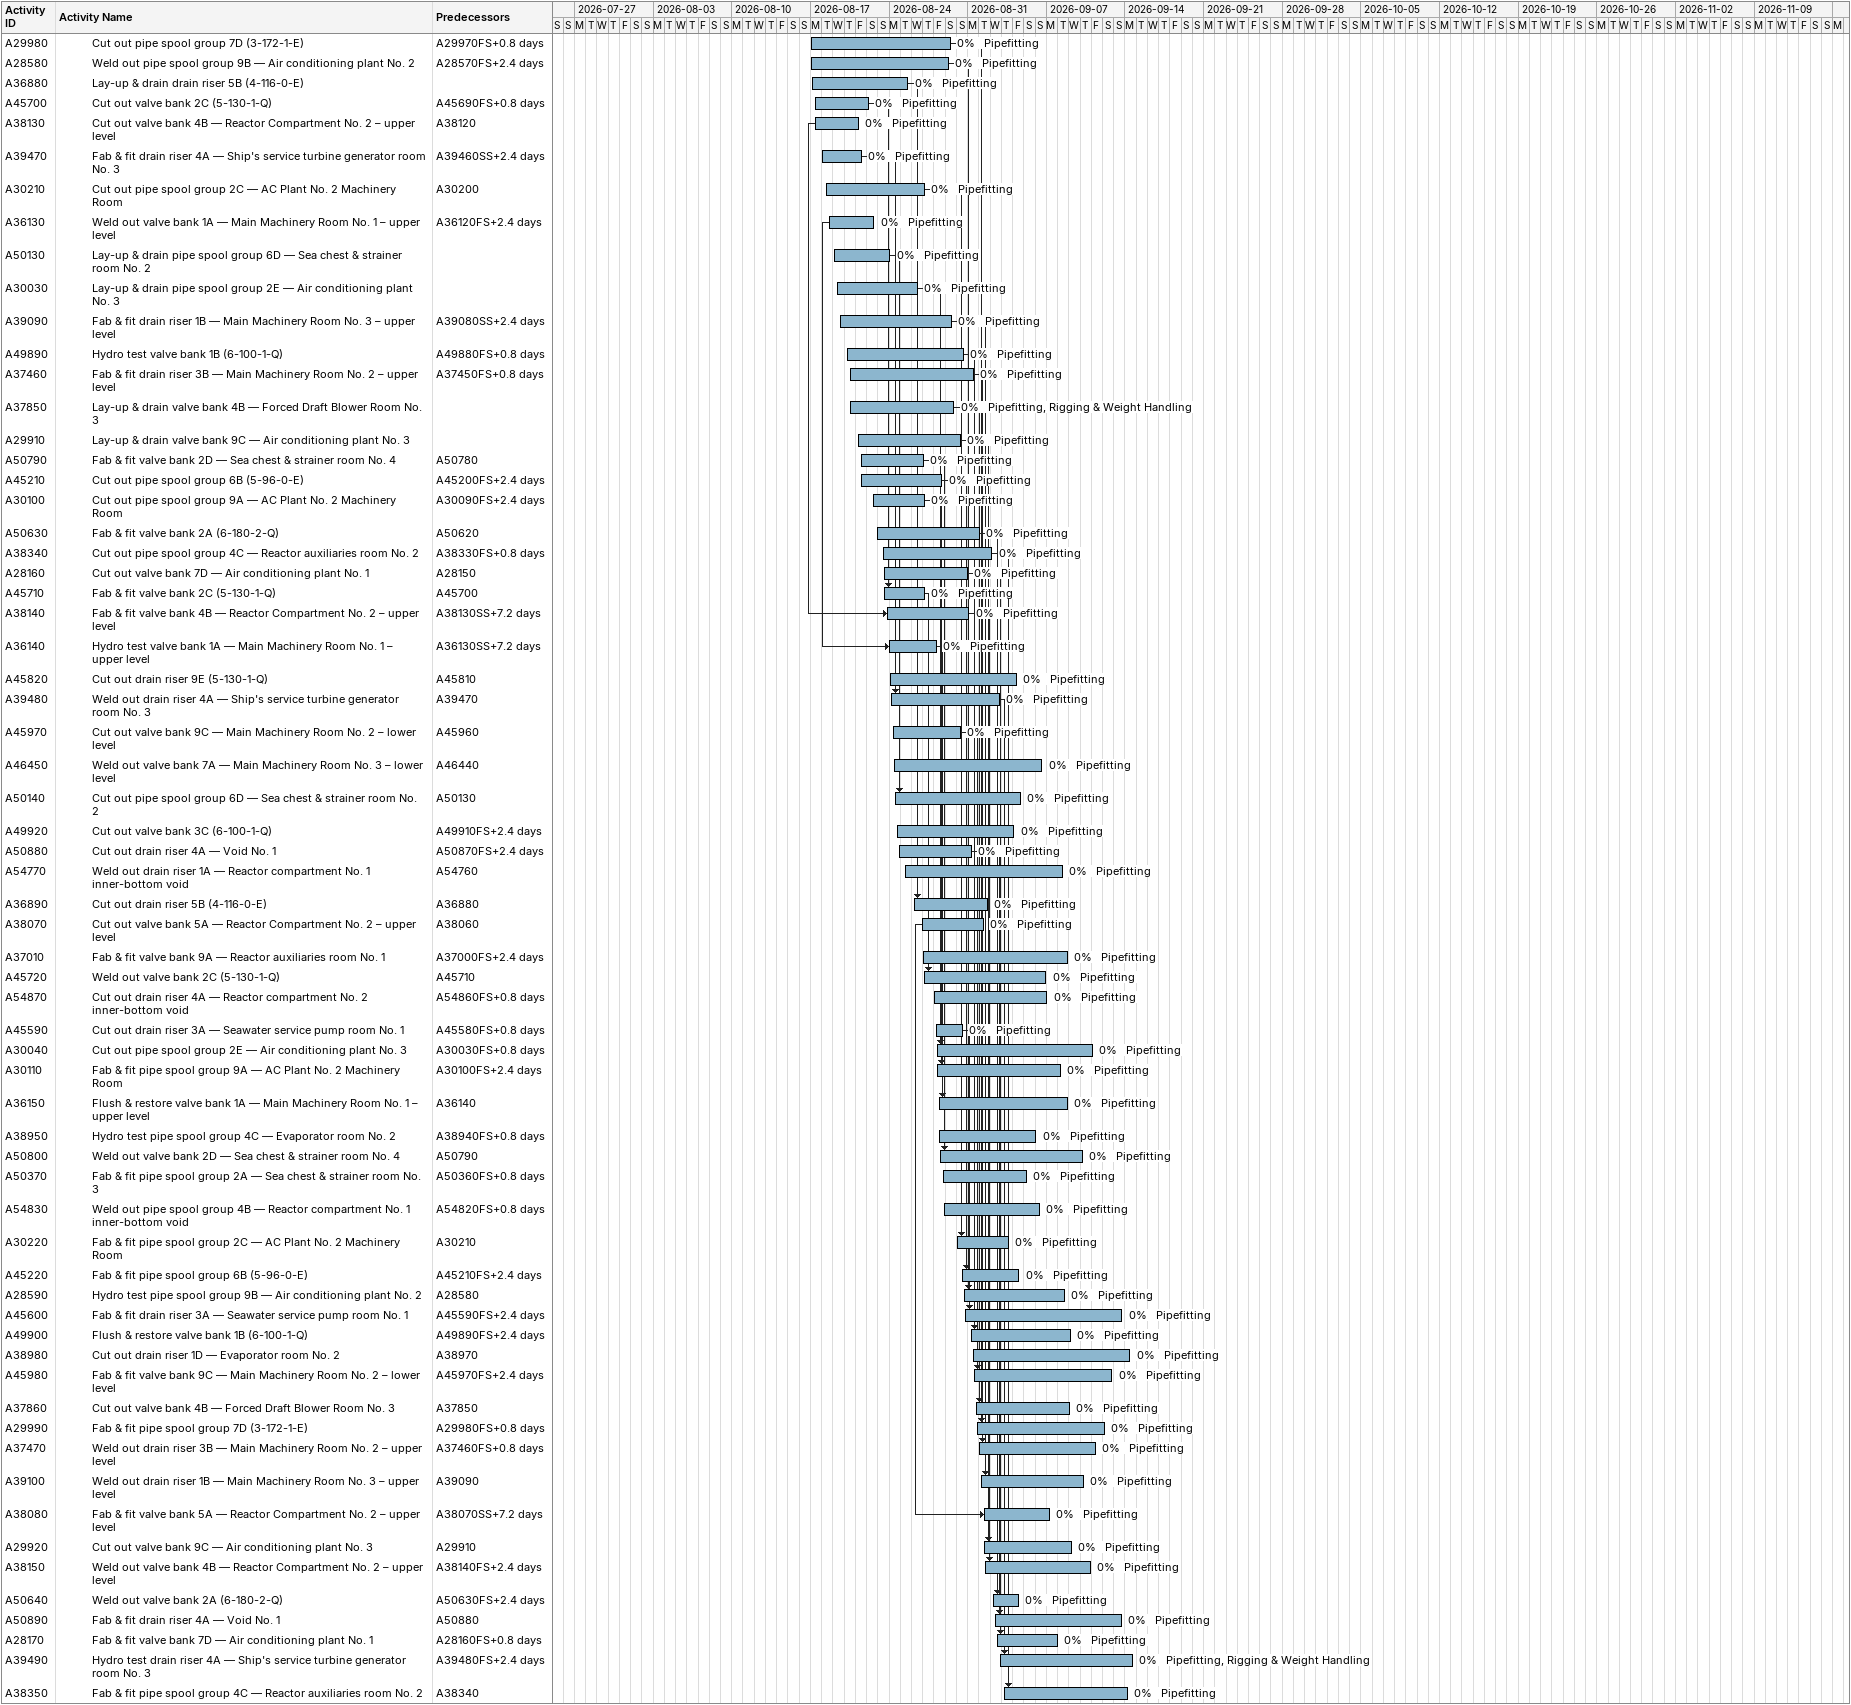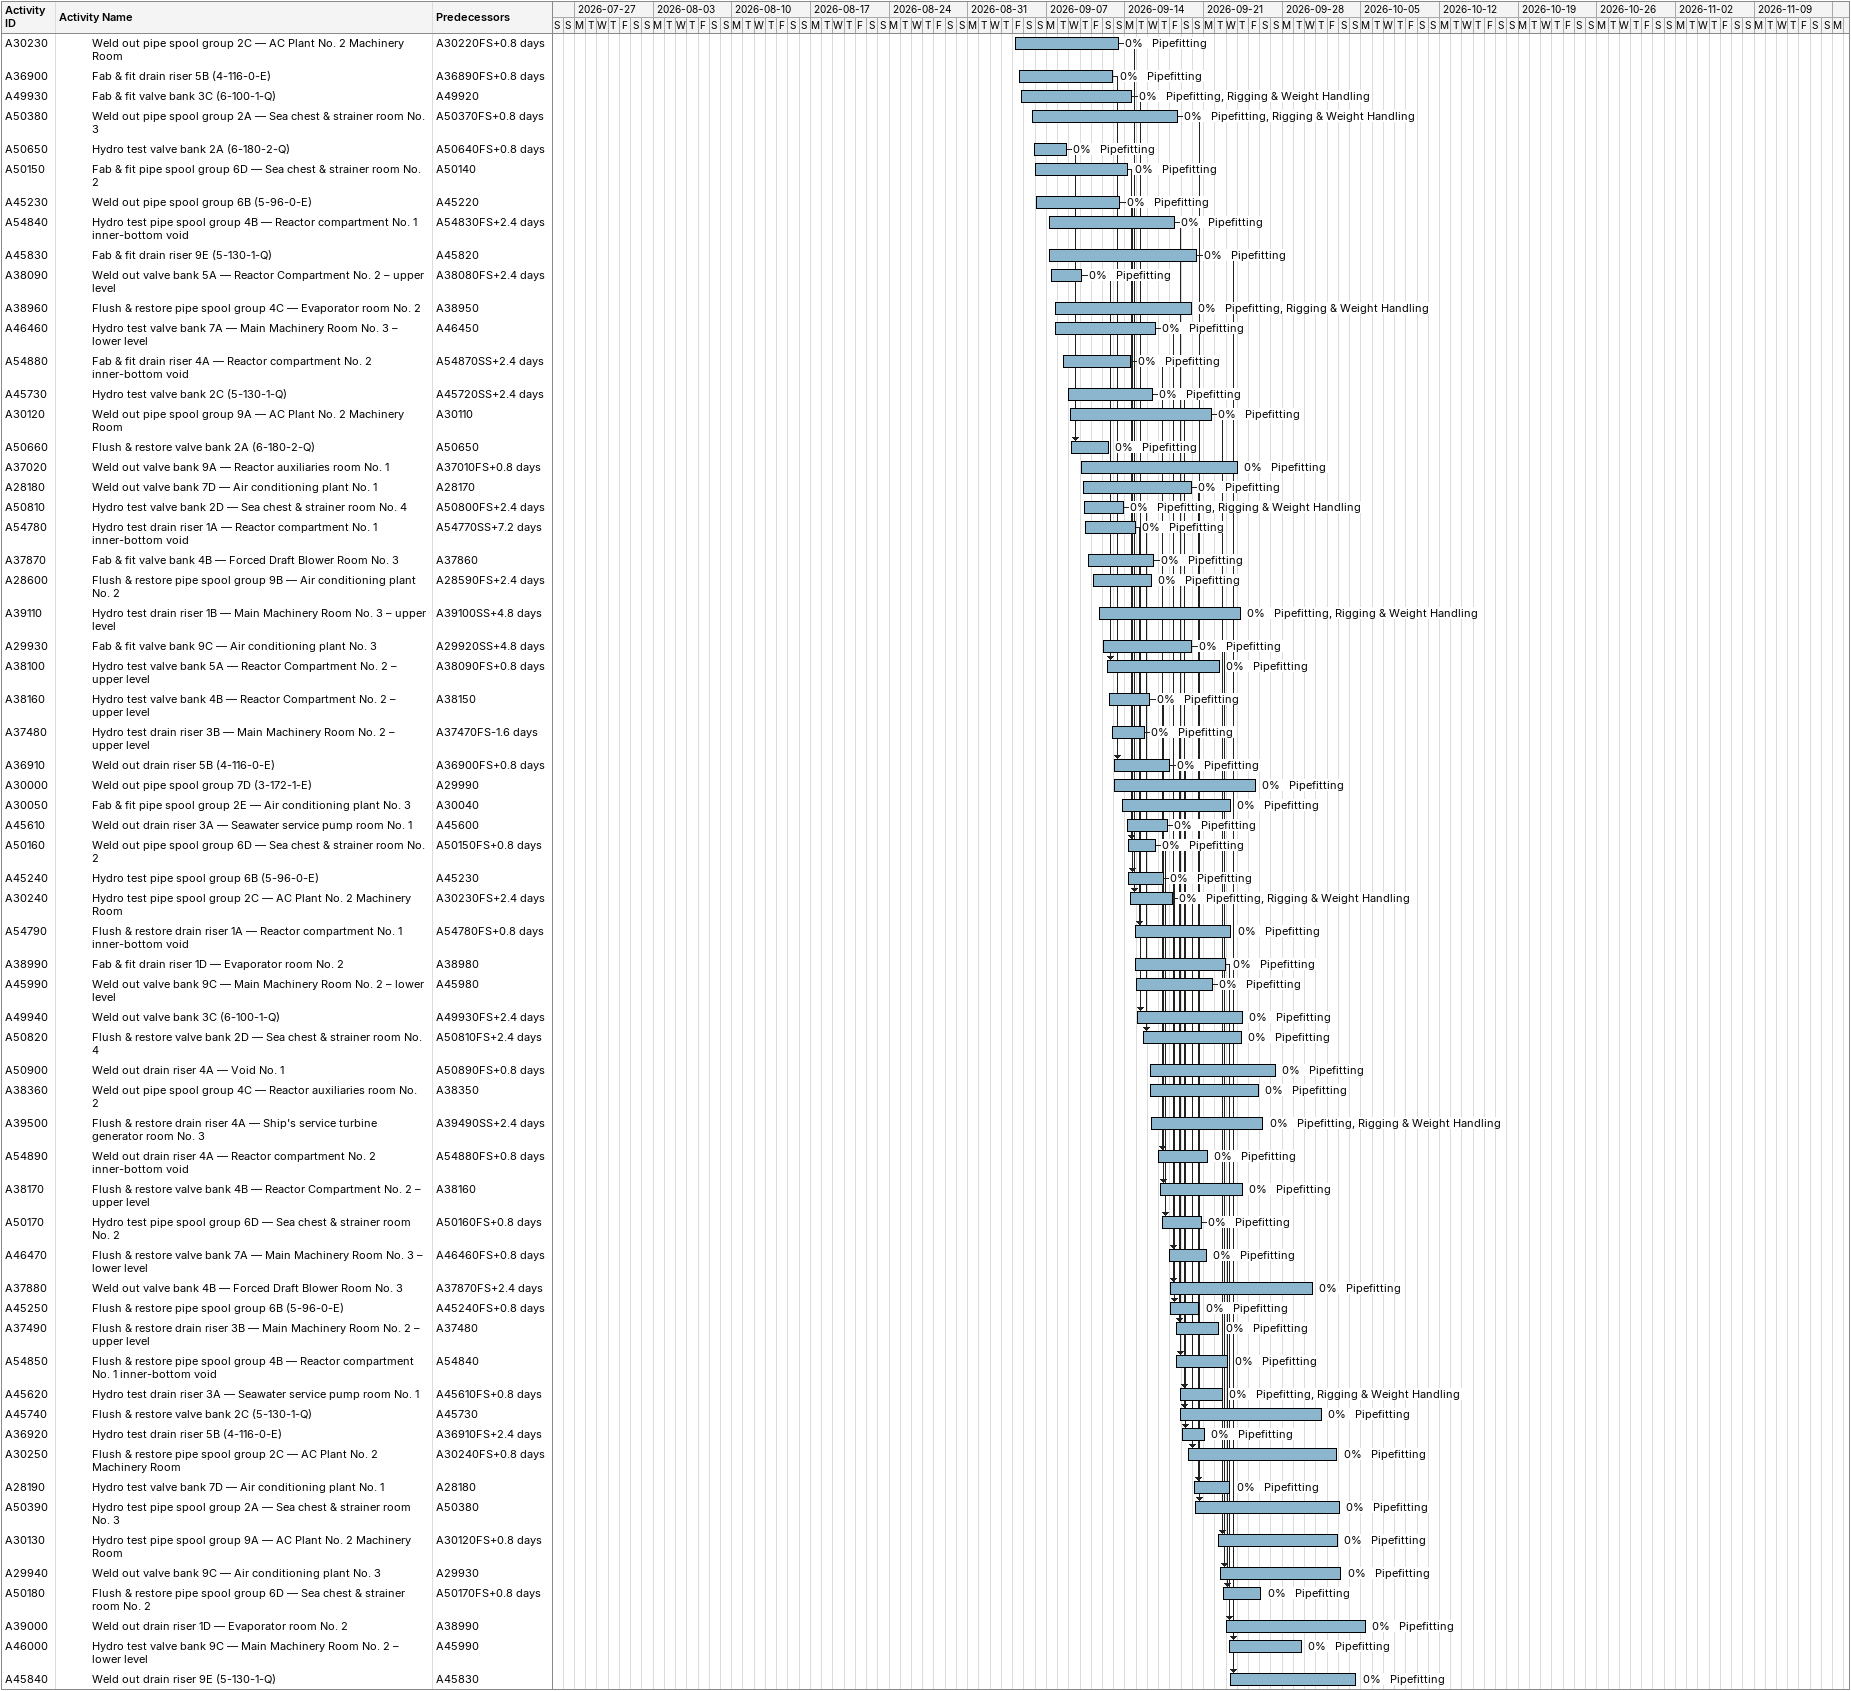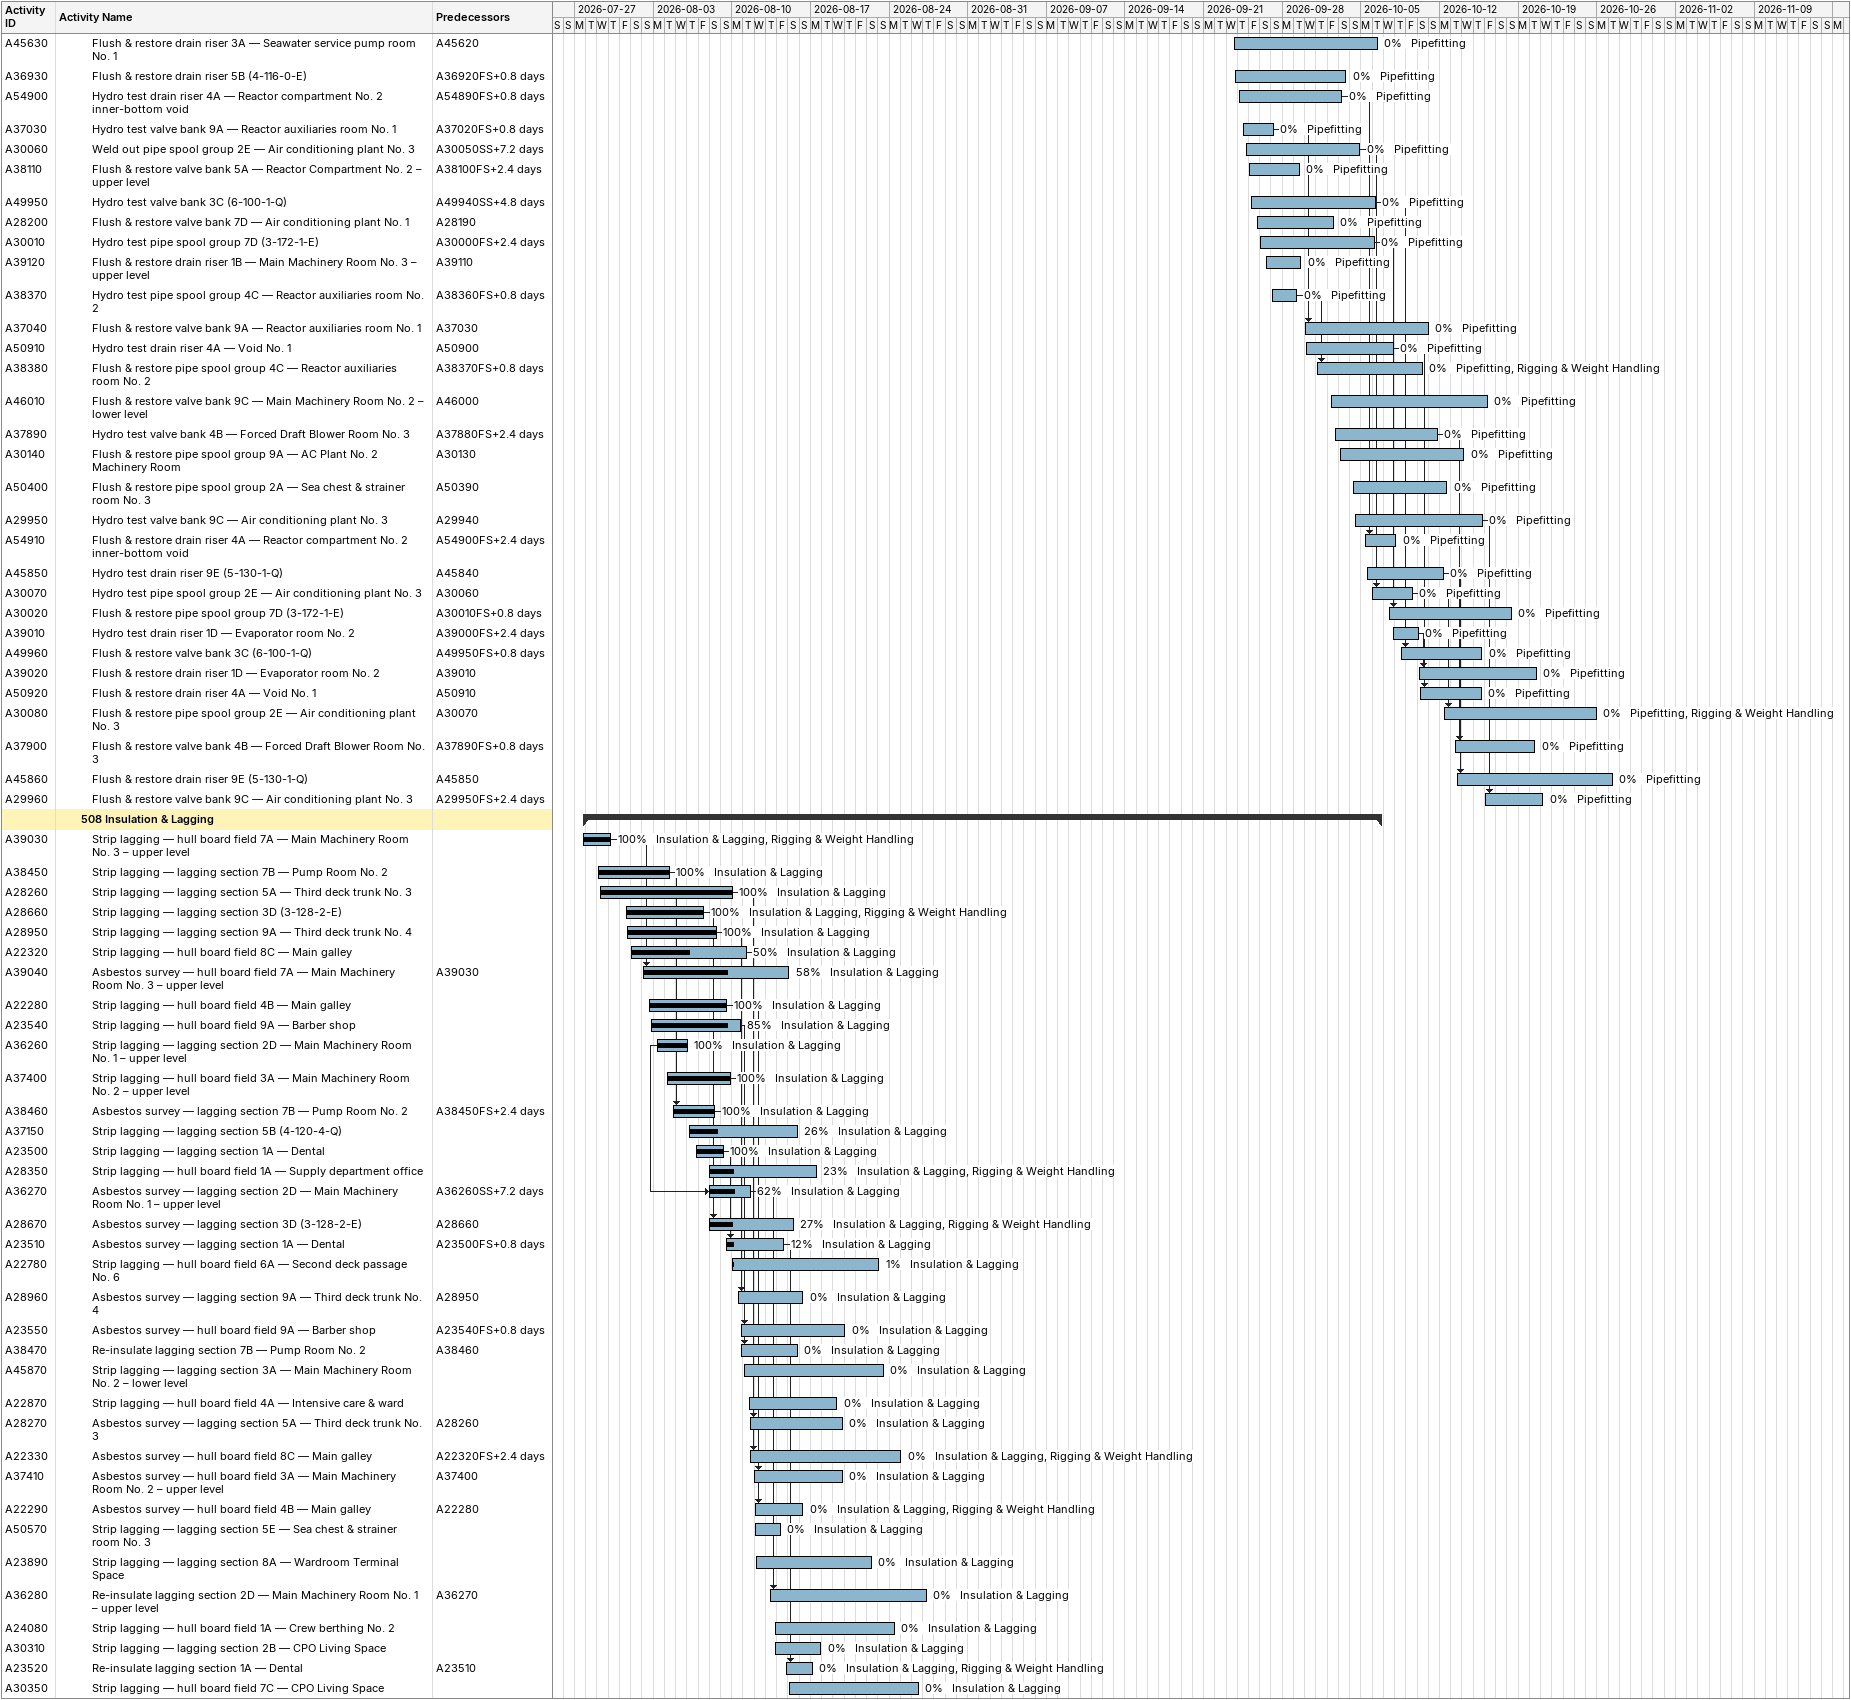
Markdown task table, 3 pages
| ID | Level | Task | Start | Finish | Predecessors | Resources | % complete |
|---|---|---|---|---|---|---|---|
| A29980 | 4 | Cut out pipe spool group 7D (3-172-1-E) | 2026-08-17 | 2026-08-29 | A29970FS+0.8d | Pipefitting | 0 |
| A28580 | 4 | Weld out pipe spool group 9B — Air conditioning plant No. 2 | 2026-08-17 | 2026-08-29 | A28570FS+2.4d | Pipefitting | 0 |
| A36880 | 4 | Lay-up & drain drain riser 5B (4-116-0-E) | 2026-08-17 | 2026-08-25 |  | Pipefitting | 0 |
| A45700 | 4 | Cut out valve bank 2C (5-130-1-Q) | 2026-08-17 | 2026-08-22 | A45690FS+0.8d | Pipefitting | 0 |
| A38130 | 4 | Cut out valve bank 4B — Reactor Compartment No. 2 – upper level | 2026-08-17 | 2026-08-21 | A38120 | Pipefitting | 0 |
| A39470 | 4 | Fab & fit drain riser 4A — Ship's service turbine generator room No. 3 | 2026-08-18 | 2026-08-21 | A39460SS+2.4d | Pipefitting | 0 |
| A30210 | 4 | Cut out pipe spool group 2C — AC Plant No. 2 Machinery Room | 2026-08-18 | 2026-08-27 | A30200 | Pipefitting | 0 |
| A36130 | 4 | Weld out valve bank 1A — Main Machinery Room No. 1 – upper level | 2026-08-18 | 2026-08-22 | A36120FS+2.4d | Pipefitting | 0 |
| A50130 | 4 | Lay-up & drain pipe spool group 6D — Sea chest & strainer room No. 2 | 2026-08-19 | 2026-08-24 |  | Pipefitting | 0 |
| A30030 | 4 | Lay-up & drain pipe spool group 2E — Air conditioning plant No. 3 | 2026-08-19 | 2026-08-26 |  | Pipefitting | 0 |
| A39090 | 4 | Fab & fit drain riser 1B — Main Machinery Room No. 3 – upper level | 2026-08-19 | 2026-08-29 | A39080SS+2.4d | Pipefitting | 0 |
| A49890 | 4 | Hydro test valve bank 1B (6-100-1-Q) | 2026-08-20 | 2026-08-30 | A49880FS+0.8d | Pipefitting | 0 |
| A37460 | 4 | Fab & fit drain riser 3B — Main Machinery Room No. 2 – upper level | 2026-08-20 | 2026-08-31 | A37450FS+0.8d | Pipefitting | 0 |
| A37850 | 4 | Lay-up & drain valve bank 4B — Forced Draft Blower Room No. 3 | 2026-08-20 | 2026-08-29 |  | Pipefitting, Rigging & Weight Handling | 0 |
| A29910 | 4 | Lay-up & drain valve bank 9C — Air conditioning plant No. 3 | 2026-08-21 | 2026-08-30 |  | Pipefitting | 0 |
| A50790 | 4 | Fab & fit valve bank 2D — Sea chest & strainer room No. 4 | 2026-08-21 | 2026-08-27 | A50780 | Pipefitting | 0 |
| A45210 | 4 | Cut out pipe spool group 6B (5-96-0-E) | 2026-08-21 | 2026-08-28 | A45200FS+2.4d | Pipefitting | 0 |
| A30100 | 4 | Cut out pipe spool group 9A — AC Plant No. 2 Machinery Room | 2026-08-22 | 2026-08-27 | A30090FS+2.4d | Pipefitting | 0 |
| A50630 | 4 | Fab & fit valve bank 2A (6-180-2-Q) | 2026-08-23 | 2026-09-01 | A50620 | Pipefitting | 0 |
| A38340 | 4 | Cut out pipe spool group 4C — Reactor auxiliaries room No. 2 | 2026-08-23 | 2026-09-02 | A38330FS+0.8d | Pipefitting | 0 |
| A28160 | 4 | Cut out valve bank 7D — Air conditioning plant No. 1 | 2026-08-23 | 2026-08-30 | A28150 | Pipefitting | 0 |
| A45710 | 4 | Fab & fit valve bank 2C (5-130-1-Q) | 2026-08-23 | 2026-08-27 | A45700 | Pipefitting | 0 |
| A38140 | 4 | Fab & fit valve bank 4B — Reactor Compartment No. 2 – upper level | 2026-08-23 | 2026-08-31 | A38130SS+7.2d | Pipefitting | 0 |
| A36140 | 4 | Hydro test valve bank 1A — Main Machinery Room No. 1 – upper level | 2026-08-24 | 2026-08-28 | A36130SS+7.2d | Pipefitting | 0 |
| A45820 | 4 | Cut out drain riser 9E (5-130-1-Q) | 2026-08-24 | 2026-09-04 | A45810 | Pipefitting | 0 |
| A39480 | 4 | Weld out drain riser 4A — Ship's service turbine generator room No. 3 | 2026-08-24 | 2026-09-02 | A39470 | Pipefitting | 0 |
| A45970 | 4 | Cut out valve bank 9C — Main Machinery Room No. 2 – lower level | 2026-08-24 | 2026-08-30 | A45960 | Pipefitting | 0 |
| A46450 | 4 | Weld out valve bank 7A — Main Machinery Room No. 3 – lower level | 2026-08-24 | 2026-09-06 | A46440 | Pipefitting | 0 |
| A50140 | 4 | Cut out pipe spool group 6D — Sea chest & strainer room No. 2 | 2026-08-24 | 2026-09-04 | A50130 | Pipefitting | 0 |
| A49920 | 4 | Cut out valve bank 3C (6-100-1-Q) | 2026-08-24 | 2026-09-04 | A49910FS+2.4d | Pipefitting | 0 |
| A50880 | 4 | Cut out drain riser 4A — Void No. 1 | 2026-08-24 | 2026-08-31 | A50870FS+2.4d | Pipefitting | 0 |
| A54770 | 4 | Weld out drain riser 1A — Reactor compartment No. 1 inner-bottom void | 2026-08-25 | 2026-09-08 | A54760 | Pipefitting | 0 |
| A36890 | 4 | Cut out drain riser 5B (4-116-0-E) | 2026-08-26 | 2026-09-01 | A36880 | Pipefitting | 0 |
| A38070 | 4 | Cut out valve bank 5A — Reactor Compartment No. 2 – upper level | 2026-08-27 | 2026-09-01 | A38060 | Pipefitting | 0 |
| A37010 | 4 | Fab & fit valve bank 9A — Reactor auxiliaries room No. 1 | 2026-08-27 | 2026-09-08 | A37000FS+2.4d | Pipefitting | 0 |
| A45720 | 4 | Weld out valve bank 2C (5-130-1-Q) | 2026-08-27 | 2026-09-06 | A45710 | Pipefitting | 0 |
| A54870 | 4 | Cut out drain riser 4A — Reactor compartment No. 2 inner-bottom void | 2026-08-28 | 2026-09-07 | A54860FS+0.8d | Pipefitting | 0 |
| A45590 | 4 | Cut out drain riser 3A — Seawater service pump room No. 1 | 2026-08-28 | 2026-08-30 | A45580FS+0.8d | Pipefitting | 0 |
| A30040 | 4 | Cut out pipe spool group 2E — Air conditioning plant No. 3 | 2026-08-28 | 2026-09-11 | A30030FS+0.8d | Pipefitting | 0 |
| A30110 | 4 | Fab & fit pipe spool group 9A — AC Plant No. 2 Machinery Room | 2026-08-28 | 2026-09-08 | A30100FS+2.4d | Pipefitting | 0 |
| A36150 | 4 | Flush & restore valve bank 1A — Main Machinery Room No. 1 – upper level | 2026-08-28 | 2026-09-08 | A36140 | Pipefitting | 0 |
| A38950 | 4 | Hydro test pipe spool group 4C — Evaporator room No. 2 | 2026-08-28 | 2026-09-06 | A38940FS+0.8d | Pipefitting | 0 |
| A50800 | 4 | Weld out valve bank 2D — Sea chest & strainer room No. 4 | 2026-08-28 | 2026-09-10 | A50790 | Pipefitting | 0 |
| A50370 | 4 | Fab & fit pipe spool group 2A — Sea chest & strainer room No. 3 | 2026-08-28 | 2026-09-05 | A50360FS+0.8d | Pipefitting | 0 |
| A54830 | 4 | Weld out pipe spool group 4B — Reactor compartment No. 1 inner-bottom void | 2026-08-28 | 2026-09-06 | A54820FS+0.8d | Pipefitting | 0 |
| A30220 | 4 | Fab & fit pipe spool group 2C — AC Plant No. 2 Machinery Room | 2026-08-30 | 2026-09-03 | A30210 | Pipefitting | 0 |
| A45220 | 4 | Fab & fit pipe spool group 6B (5-96-0-E) | 2026-08-30 | 2026-09-04 | A45210FS+2.4d | Pipefitting | 0 |
| A28590 | 4 | Hydro test pipe spool group 9B — Air conditioning plant No. 2 | 2026-08-30 | 2026-09-08 | A28580 | Pipefitting | 0 |
| A45600 | 4 | Fab & fit drain riser 3A — Seawater service pump room No. 1 | 2026-08-30 | 2026-09-13 | A45590FS+2.4d | Pipefitting | 0 |
| A49900 | 4 | Flush & restore valve bank 1B (6-100-1-Q) | 2026-08-31 | 2026-09-09 | A49890FS+2.4d | Pipefitting | 0 |
| A38980 | 4 | Cut out drain riser 1D — Evaporator room No. 2 | 2026-08-31 | 2026-09-14 | A38970 | Pipefitting | 0 |
| A45980 | 4 | Fab & fit valve bank 9C — Main Machinery Room No. 2 – lower level | 2026-08-31 | 2026-09-12 | A45970FS+2.4d | Pipefitting | 0 |
| A37860 | 4 | Cut out valve bank 4B — Forced Draft Blower Room No. 3 | 2026-08-31 | 2026-09-09 | A37850 | Pipefitting | 0 |
| A29990 | 4 | Fab & fit pipe spool group 7D (3-172-1-E) | 2026-08-31 | 2026-09-12 | A29980FS+0.8d | Pipefitting | 0 |
| A37470 | 4 | Weld out drain riser 3B — Main Machinery Room No. 2 – upper level | 2026-09-01 | 2026-09-11 | A37460FS+0.8d | Pipefitting | 0 |
| A39100 | 4 | Weld out drain riser 1B — Main Machinery Room No. 3 – upper level | 2026-09-01 | 2026-09-10 | A39090 | Pipefitting | 0 |
| A38080 | 4 | Fab & fit valve bank 5A — Reactor Compartment No. 2 – upper level | 2026-09-01 | 2026-09-07 | A38070SS+7.2d | Pipefitting | 0 |
| A29920 | 4 | Cut out valve bank 9C — Air conditioning plant No. 3 | 2026-09-01 | 2026-09-09 | A29910 | Pipefitting | 0 |
| A38150 | 4 | Weld out valve bank 4B — Reactor Compartment No. 2 – upper level | 2026-09-01 | 2026-09-10 | A38140FS+2.4d | Pipefitting | 0 |
| A50640 | 4 | Weld out valve bank 2A (6-180-2-Q) | 2026-09-02 | 2026-09-04 | A50630FS+2.4d | Pipefitting | 0 |
| A50890 | 4 | Fab & fit drain riser 4A — Void No. 1 | 2026-09-02 | 2026-09-13 | A50880 | Pipefitting | 0 |
| A28170 | 4 | Fab & fit valve bank 7D — Air conditioning plant No. 1 | 2026-09-02 | 2026-09-07 | A28160FS+0.8d | Pipefitting | 0 |
| A39490 | 4 | Hydro test drain riser 4A — Ship's service turbine generator room No. 3 | 2026-09-02 | 2026-09-14 | A39480FS+2.4d | Pipefitting, Rigging & Weight Handling | 0 |
| A38350 | 4 | Fab & fit pipe spool group 4C — Reactor auxiliaries room No. 2 | 2026-09-03 | 2026-09-14 | A38340 | Pipefitting | 0 |
| A30230 | 4 | Weld out pipe spool group 2C — AC Plant No. 2 Machinery Room | 2026-09-04 | 2026-09-13 | A30220FS+0.8d | Pipefitting | 0 |
| A36900 | 4 | Fab & fit drain riser 5B (4-116-0-E) | 2026-09-04 | 2026-09-12 | A36890FS+0.8d | Pipefitting | 0 |
| A49930 | 4 | Fab & fit valve bank 3C (6-100-1-Q) | 2026-09-04 | 2026-09-14 | A49920 | Pipefitting, Rigging & Weight Handling | 0 |
| A50380 | 4 | Weld out pipe spool group 2A — Sea chest & strainer room No. 3 | 2026-09-05 | 2026-09-18 | A50370FS+0.8d | Pipefitting, Rigging & Weight Handling | 0 |
| A50650 | 4 | Hydro test valve bank 2A (6-180-2-Q) | 2026-09-05 | 2026-09-08 | A50640FS+0.8d | Pipefitting | 0 |
| A50150 | 4 | Fab & fit pipe spool group 6D — Sea chest & strainer room No. 2 | 2026-09-06 | 2026-09-14 | A50140 | Pipefitting | 0 |
| A45230 | 4 | Weld out pipe spool group 6B (5-96-0-E) | 2026-09-06 | 2026-09-13 | A45220 | Pipefitting | 0 |
| A54840 | 4 | Hydro test pipe spool group 4B — Reactor compartment No. 1 inner-bottom void | 2026-09-07 | 2026-09-18 | A54830FS+2.4d | Pipefitting | 0 |
| A45830 | 4 | Fab & fit drain riser 9E (5-130-1-Q) | 2026-09-07 | 2026-09-20 | A45820 | Pipefitting | 0 |
| A38090 | 4 | Weld out valve bank 5A — Reactor Compartment No. 2 – upper level | 2026-09-07 | 2026-09-10 | A38080FS+2.4d | Pipefitting | 0 |
| A38960 | 4 | Flush & restore pipe spool group 4C — Evaporator room No. 2 | 2026-09-07 | 2026-09-19 | A38950 | Pipefitting, Rigging & Weight Handling | 0 |
| A46460 | 4 | Hydro test valve bank 7A — Main Machinery Room No. 3 – lower level | 2026-09-07 | 2026-09-16 | A46450 | Pipefitting | 0 |
| A54880 | 4 | Fab & fit drain riser 4A — Reactor compartment No. 2 inner-bottom void | 2026-09-08 | 2026-09-14 | A54870SS+2.4d | Pipefitting | 0 |
| A45730 | 4 | Hydro test valve bank 2C (5-130-1-Q) | 2026-09-08 | 2026-09-16 | A45720SS+2.4d | Pipefitting | 0 |
| A30120 | 4 | Weld out pipe spool group 9A — AC Plant No. 2 Machinery Room | 2026-09-09 | 2026-09-21 | A30110 | Pipefitting | 0 |
| A50660 | 4 | Flush & restore valve bank 2A (6-180-2-Q) | 2026-09-09 | 2026-09-12 | A50650 | Pipefitting | 0 |
| A37020 | 4 | Weld out valve bank 9A — Reactor auxiliaries room No. 1 | 2026-09-10 | 2026-09-24 | A37010FS+0.8d | Pipefitting | 0 |
| A28180 | 4 | Weld out valve bank 7D — Air conditioning plant No. 1 | 2026-09-10 | 2026-09-19 | A28170 | Pipefitting | 0 |
| A50810 | 4 | Hydro test valve bank 2D — Sea chest & strainer room No. 4 | 2026-09-10 | 2026-09-13 | A50800FS+2.4d | Pipefitting, Rigging & Weight Handling | 0 |
| A54780 | 4 | Hydro test drain riser 1A — Reactor compartment No. 1 inner-bottom void | 2026-09-10 | 2026-09-14 | A54770SS+7.2d | Pipefitting | 0 |
| A37870 | 4 | Fab & fit valve bank 4B — Forced Draft Blower Room No. 3 | 2026-09-10 | 2026-09-16 | A37860 | Pipefitting | 0 |
| A28600 | 4 | Flush & restore pipe spool group 9B — Air conditioning plant No. 2 | 2026-09-11 | 2026-09-16 | A28590FS+2.4d | Pipefitting | 0 |
| A39110 | 4 | Hydro test drain riser 1B — Main Machinery Room No. 3 – upper level | 2026-09-11 | 2026-09-24 | A39100SS+4.8d | Pipefitting, Rigging & Weight Handling | 0 |
| A29930 | 4 | Fab & fit valve bank 9C — Air conditioning plant No. 3 | 2026-09-12 | 2026-09-19 | A29920SS+4.8d | Pipefitting | 0 |
| A38100 | 4 | Hydro test valve bank 5A — Reactor Compartment No. 2 – upper level | 2026-09-12 | 2026-09-22 | A38090FS+0.8d | Pipefitting | 0 |
| A38160 | 4 | Hydro test valve bank 4B — Reactor Compartment No. 2 – upper level | 2026-09-12 | 2026-09-16 | A38150 | Pipefitting | 0 |
| A37480 | 4 | Hydro test drain riser 3B — Main Machinery Room No. 2 – upper level | 2026-09-12 | 2026-09-15 | A37470FS-1.6d | Pipefitting | 0 |
| A36910 | 4 | Weld out drain riser 5B (4-116-0-E) | 2026-09-13 | 2026-09-17 | A36900FS+0.8d | Pipefitting | 0 |
| A30000 | 4 | Weld out pipe spool group 7D (3-172-1-E) | 2026-09-13 | 2026-09-25 | A29990 | Pipefitting | 0 |
| A30050 | 4 | Fab & fit pipe spool group 2E — Air conditioning plant No. 3 | 2026-09-13 | 2026-09-23 | A30040 | Pipefitting | 0 |
| A45610 | 4 | Weld out drain riser 3A — Seawater service pump room No. 1 | 2026-09-14 | 2026-09-17 | A45600 | Pipefitting | 0 |
| A50160 | 4 | Weld out pipe spool group 6D — Sea chest & strainer room No. 2 | 2026-09-14 | 2026-09-16 | A50150FS+0.8d | Pipefitting | 0 |
| A45240 | 4 | Hydro test pipe spool group 6B (5-96-0-E) | 2026-09-14 | 2026-09-17 | A45230 | Pipefitting | 0 |
| A30240 | 4 | Hydro test pipe spool group 2C — AC Plant No. 2 Machinery Room | 2026-09-14 | 2026-09-18 | A30230FS+2.4d | Pipefitting, Rigging & Weight Handling | 0 |
| A54790 | 4 | Flush & restore drain riser 1A — Reactor compartment No. 1 inner-bottom void | 2026-09-14 | 2026-09-23 | A54780FS+0.8d | Pipefitting | 0 |
| A38990 | 4 | Fab & fit drain riser 1D — Evaporator room No. 2 | 2026-09-14 | 2026-09-22 | A38980 | Pipefitting | 0 |
| A45990 | 4 | Weld out valve bank 9C — Main Machinery Room No. 2 – lower level | 2026-09-15 | 2026-09-21 | A45980 | Pipefitting | 0 |
| A49940 | 4 | Weld out valve bank 3C (6-100-1-Q) | 2026-09-15 | 2026-09-24 | A49930FS+2.4d | Pipefitting | 0 |
| A50820 | 4 | Flush & restore valve bank 2D — Sea chest & strainer room No. 4 | 2026-09-15 | 2026-09-24 | A50810FS+2.4d | Pipefitting | 0 |
| A50900 | 4 | Weld out drain riser 4A — Void No. 1 | 2026-09-16 | 2026-09-27 | A50890FS+0.8d | Pipefitting | 0 |
| A38360 | 4 | Weld out pipe spool group 4C — Reactor auxiliaries room No. 2 | 2026-09-16 | 2026-09-25 | A38350 | Pipefitting | 0 |
| A39500 | 4 | Flush & restore drain riser 4A — Ship's service turbine generator room No. 3 | 2026-09-16 | 2026-09-26 | A39490SS+2.4d | Pipefitting, Rigging & Weight Handling | 0 |
| A54890 | 4 | Weld out drain riser 4A — Reactor compartment No. 2 inner-bottom void | 2026-09-16 | 2026-09-21 | A54880FS+0.8d | Pipefitting | 0 |
| A38170 | 4 | Flush & restore valve bank 4B — Reactor Compartment No. 2 – upper level | 2026-09-17 | 2026-09-24 | A38160 | Pipefitting | 0 |
| A50170 | 4 | Hydro test pipe spool group 6D — Sea chest & strainer room No. 2 | 2026-09-17 | 2026-09-20 | A50160FS+0.8d | Pipefitting | 0 |
| A46470 | 4 | Flush & restore valve bank 7A — Main Machinery Room No. 3 – lower level | 2026-09-17 | 2026-09-21 | A46460FS+0.8d | Pipefitting | 0 |
| A37880 | 4 | Weld out valve bank 4B — Forced Draft Blower Room No. 3 | 2026-09-18 | 2026-09-30 | A37870FS+2.4d | Pipefitting | 0 |
| A45250 | 4 | Flush & restore pipe spool group 6B (5-96-0-E) | 2026-09-18 | 2026-09-20 | A45240FS+0.8d | Pipefitting | 0 |
| A37490 | 4 | Flush & restore drain riser 3B — Main Machinery Room No. 2 – upper level | 2026-09-18 | 2026-09-22 | A37480 | Pipefitting | 0 |
| A54850 | 4 | Flush & restore pipe spool group 4B — Reactor compartment No. 1 inner-bottom void | 2026-09-18 | 2026-09-23 | A54840 | Pipefitting | 0 |
| A45620 | 4 | Hydro test drain riser 3A — Seawater service pump room No. 1 | 2026-09-18 | 2026-09-22 | A45610FS+0.8d | Pipefitting, Rigging & Weight Handling | 0 |
| A45740 | 4 | Flush & restore valve bank 2C (5-130-1-Q) | 2026-09-18 | 2026-10-01 | A45730 | Pipefitting | 0 |
| A36920 | 4 | Hydro test drain riser 5B (4-116-0-E) | 2026-09-19 | 2026-09-21 | A36910FS+2.4d | Pipefitting | 0 |
| A30250 | 4 | Flush & restore pipe spool group 2C — AC Plant No. 2 Machinery Room | 2026-09-19 | 2026-10-02 | A30240FS+0.8d | Pipefitting | 0 |
| A28190 | 4 | Hydro test valve bank 7D — Air conditioning plant No. 1 | 2026-09-20 | 2026-09-23 | A28180 | Pipefitting | 0 |
| A50390 | 4 | Hydro test pipe spool group 2A — Sea chest & strainer room No. 3 | 2026-09-20 | 2026-10-03 | A50380 | Pipefitting | 0 |
| A30130 | 4 | Hydro test pipe spool group 9A — AC Plant No. 2 Machinery Room | 2026-09-22 | 2026-10-02 | A30120FS+0.8d | Pipefitting | 0 |
| A29940 | 4 | Weld out valve bank 9C — Air conditioning plant No. 3 | 2026-09-22 | 2026-10-03 | A29930 | Pipefitting | 0 |
| A50180 | 4 | Flush & restore pipe spool group 6D — Sea chest & strainer room No. 2 | 2026-09-22 | 2026-09-26 | A50170FS+0.8d | Pipefitting | 0 |
| A39000 | 4 | Weld out drain riser 1D — Evaporator room No. 2 | 2026-09-23 | 2026-10-05 | A38990 | Pipefitting | 0 |
| A46000 | 4 | Hydro test valve bank 9C — Main Machinery Room No. 2 – lower level | 2026-09-23 | 2026-09-29 | A45990 | Pipefitting | 0 |
| A45840 | 4 | Weld out drain riser 9E (5-130-1-Q) | 2026-09-23 | 2026-10-04 | A45830 | Pipefitting | 0 |
| A45630 | 4 | Flush & restore drain riser 3A — Seawater service pump room No. 1 | 2026-09-23 | 2026-10-06 | A45620 | Pipefitting | 0 |
| A36930 | 4 | Flush & restore drain riser 5B (4-116-0-E) | 2026-09-23 | 2026-10-03 | A36920FS+0.8d | Pipefitting | 0 |
| A54900 | 4 | Hydro test drain riser 4A — Reactor compartment No. 2 inner-bottom void | 2026-09-24 | 2026-10-03 | A54890FS+0.8d | Pipefitting | 0 |
| A37030 | 4 | Hydro test valve bank 9A — Reactor auxiliaries room No. 1 | 2026-09-24 | 2026-09-27 | A37020FS+0.8d | Pipefitting | 0 |
| A30060 | 4 | Weld out pipe spool group 2E — Air conditioning plant No. 3 | 2026-09-24 | 2026-10-04 | A30050SS+7.2d | Pipefitting | 0 |
| A38110 | 4 | Flush & restore valve bank 5A — Reactor Compartment No. 2 – upper level | 2026-09-25 | 2026-09-29 | A38100FS+2.4d | Pipefitting | 0 |
| A49950 | 4 | Hydro test valve bank 3C (6-100-1-Q) | 2026-09-25 | 2026-10-06 | A49940SS+4.8d | Pipefitting | 0 |
| A28200 | 4 | Flush & restore valve bank 7D — Air conditioning plant No. 1 | 2026-09-25 | 2026-10-02 | A28190 | Pipefitting | 0 |
| A30010 | 4 | Hydro test pipe spool group 7D (3-172-1-E) | 2026-09-26 | 2026-10-06 | A30000FS+2.4d | Pipefitting | 0 |
| A39120 | 4 | Flush & restore drain riser 1B — Main Machinery Room No. 3 – upper level | 2026-09-26 | 2026-09-29 | A39110 | Pipefitting | 0 |
| A38370 | 4 | Hydro test pipe spool group 4C — Reactor auxiliaries room No. 2 | 2026-09-27 | 2026-09-29 | A38360FS+0.8d | Pipefitting | 0 |
| A37040 | 4 | Flush & restore valve bank 9A — Reactor auxiliaries room No. 1 | 2026-09-30 | 2026-10-10 | A37030 | Pipefitting | 0 |
| A50910 | 4 | Hydro test drain riser 4A — Void No. 1 | 2026-09-30 | 2026-10-07 | A50900 | Pipefitting | 0 |
| A38380 | 4 | Flush & restore pipe spool group 4C — Reactor auxiliaries room No. 2 | 2026-10-01 | 2026-10-10 | A38370FS+0.8d | Pipefitting, Rigging & Weight Handling | 0 |
| A46010 | 4 | Flush & restore valve bank 9C — Main Machinery Room No. 2 – lower level | 2026-10-02 | 2026-10-16 | A46000 | Pipefitting | 0 |
| A37890 | 4 | Hydro test valve bank 4B — Forced Draft Blower Room No. 3 | 2026-10-02 | 2026-10-11 | A37880FS+2.4d | Pipefitting | 0 |
| A30140 | 4 | Flush & restore pipe spool group 9A — AC Plant No. 2 Machinery Room | 2026-10-03 | 2026-10-14 | A30130 | Pipefitting | 0 |
| A50400 | 4 | Flush & restore pipe spool group 2A — Sea chest & strainer room No. 3 | 2026-10-04 | 2026-10-12 | A50390 | Pipefitting | 0 |
| A29950 | 4 | Hydro test valve bank 9C — Air conditioning plant No. 3 | 2026-10-04 | 2026-10-15 | A29940 | Pipefitting | 0 |
| A54910 | 4 | Flush & restore drain riser 4A — Reactor compartment No. 2 inner-bottom void | 2026-10-05 | 2026-10-08 | A54900FS+2.4d | Pipefitting | 0 |
| A45850 | 4 | Hydro test drain riser 9E (5-130-1-Q) | 2026-10-05 | 2026-10-12 | A45840 | Pipefitting | 0 |
| A30070 | 4 | Hydro test pipe spool group 2E — Air conditioning plant No. 3 | 2026-10-06 | 2026-10-09 | A30060 | Pipefitting | 0 |
| A30020 | 4 | Flush & restore pipe spool group 7D (3-172-1-E) | 2026-10-07 | 2026-10-18 | A30010FS+0.8d | Pipefitting | 0 |
| A39010 | 4 | Hydro test drain riser 1D — Evaporator room No. 2 | 2026-10-07 | 2026-10-10 | A39000FS+2.4d | Pipefitting | 0 |
| A49960 | 4 | Flush & restore valve bank 3C (6-100-1-Q) | 2026-10-08 | 2026-10-15 | A49950FS+0.8d | Pipefitting | 0 |
| A39020 | 4 | Flush & restore drain riser 1D — Evaporator room No. 2 | 2026-10-10 | 2026-10-20 | A39010 | Pipefitting | 0 |
| A50920 | 4 | Flush & restore drain riser 4A — Void No. 1 | 2026-10-10 | 2026-10-15 | A50910 | Pipefitting | 0 |
| A30080 | 4 | Flush & restore pipe spool group 2E — Air conditioning plant No. 3 | 2026-10-12 | 2026-10-25 | A30070 | Pipefitting, Rigging & Weight Handling | 0 |
| A37900 | 4 | Flush & restore valve bank 4B — Forced Draft Blower Room No. 3 | 2026-10-13 | 2026-10-20 | A37890FS+0.8d | Pipefitting | 0 |
| A45860 | 4 | Flush & restore drain riser 9E (5-130-1-Q) | 2026-10-13 | 2026-10-27 | A45850 | Pipefitting | 0 |
| A29960 | 4 | Flush & restore valve bank 9C — Air conditioning plant No. 3 | 2026-10-16 | 2026-10-21 | A29950FS+2.4d | Pipefitting | 0 |
|  | 3 | **508 Insulation & Lagging** | 2026-07-27 | 2026-10-06 |  |  |  |
| A39030 | 4 | Strip lagging — hull board field 7A — Main Machinery Room No. 3 – upper level | 2026-07-27 | 2026-07-30 |  | Insulation & Lagging, Rigging & Weight Handling | 100 |
| A38450 | 4 | Strip lagging — lagging section 7B — Pump Room No. 2 | 2026-07-29 | 2026-08-04 |  | Insulation & Lagging | 100 |
| A28260 | 4 | Strip lagging — lagging section 5A — Third deck trunk No. 3 | 2026-07-29 | 2026-08-10 |  | Insulation & Lagging | 100 |
| A28660 | 4 | Strip lagging — lagging section 3D (3-128-2-E) | 2026-07-31 | 2026-08-07 |  | Insulation & Lagging, Rigging & Weight Handling | 100 |
| A28950 | 4 | Strip lagging — lagging section 9A — Third deck trunk No. 4 | 2026-07-31 | 2026-08-08 |  | Insulation & Lagging | 100 |
| A22320 | 4 | Strip lagging — hull board field 8C — Main galley | 2026-08-01 | 2026-08-11 |  | Insulation & Lagging | 50 |
| A39040 | 4 | Asbestos survey — hull board field 7A — Main Machinery Room No. 3 – upper level | 2026-08-02 | 2026-08-15 | A39030 | Insulation & Lagging | 58 |
| A22280 | 4 | Strip lagging — hull board field 4B — Main galley | 2026-08-02 | 2026-08-09 |  | Insulation & Lagging | 100 |
| A23540 | 4 | Strip lagging — hull board field 9A — Barber shop | 2026-08-02 | 2026-08-10 |  | Insulation & Lagging | 85 |
| A36260 | 4 | Strip lagging — lagging section 2D — Main Machinery Room No. 1 – upper level | 2026-08-03 | 2026-08-06 |  | Insulation & Lagging | 100 |
| A37400 | 4 | Strip lagging — hull board field 3A — Main Machinery Room No. 2 – upper level | 2026-08-04 | 2026-08-09 |  | Insulation & Lagging | 100 |
| A38460 | 4 | Asbestos survey — lagging section 7B — Pump Room No. 2 | 2026-08-04 | 2026-08-08 | A38450FS+2.4d | Insulation & Lagging | 100 |
| A37150 | 4 | Strip lagging — lagging section 5B (4-120-4-Q) | 2026-08-06 | 2026-08-15 |  | Insulation & Lagging | 26 |
| A23500 | 4 | Strip lagging — lagging section 1A — Dental | 2026-08-06 | 2026-08-09 |  | Insulation & Lagging | 100 |
| A28350 | 4 | Strip lagging — hull board field 1A — Supply department office | 2026-08-07 | 2026-08-17 |  | Insulation & Lagging, Rigging & Weight Handling | 23 |
| A36270 | 4 | Asbestos survey — lagging section 2D — Main Machinery Room No. 1 – upper level | 2026-08-08 | 2026-08-11 | A36260SS+7.2d | Insulation & Lagging | 62 |
| A28670 | 4 | Asbestos survey — lagging section 3D (3-128-2-E) | 2026-08-08 | 2026-08-15 | A28660 | Insulation & Lagging, Rigging & Weight Handling | 27 |
| A23510 | 4 | Asbestos survey — lagging section 1A — Dental | 2026-08-09 | 2026-08-14 | A23500FS+0.8d | Insulation & Lagging | 12 |
| A22780 | 4 | Strip lagging — hull board field 6A — Second deck passage No. 6 | 2026-08-10 | 2026-08-23 |  | Insulation & Lagging | 1 |
| A28960 | 4 | Asbestos survey — lagging section 9A — Third deck trunk No. 4 | 2026-08-10 | 2026-08-16 | A28950 | Insulation & Lagging | 0 |
| A23550 | 4 | Asbestos survey — hull board field 9A — Barber shop | 2026-08-10 | 2026-08-20 | A23540FS+0.8d | Insulation & Lagging | 0 |
| A38470 | 4 | Re-insulate lagging section 7B — Pump Room No. 2 | 2026-08-10 | 2026-08-15 | A38460 | Insulation & Lagging | 0 |
| A45870 | 4 | Strip lagging — lagging section 3A — Main Machinery Room No. 2 – lower level | 2026-08-11 | 2026-08-23 |  | Insulation & Lagging | 0 |
| A22870 | 4 | Strip lagging — hull board field 4A — Intensive care & ward | 2026-08-11 | 2026-08-19 |  | Insulation & Lagging | 0 |
| A28270 | 4 | Asbestos survey — lagging section 5A — Third deck trunk No. 3 | 2026-08-11 | 2026-08-19 | A28260 | Insulation & Lagging | 0 |
| A22330 | 4 | Asbestos survey — hull board field 8C — Main galley | 2026-08-11 | 2026-08-25 | A22320FS+2.4d | Insulation & Lagging, Rigging & Weight Handling | 0 |
| A37410 | 4 | Asbestos survey — hull board field 3A — Main Machinery Room No. 2 – upper level | 2026-08-12 | 2026-08-19 | A37400 | Insulation & Lagging | 0 |
| A22290 | 4 | Asbestos survey — hull board field 4B — Main galley | 2026-08-12 | 2026-08-16 | A22280 | Insulation & Lagging, Rigging & Weight Handling | 0 |
| A50570 | 4 | Strip lagging — lagging section 5E — Sea chest & strainer room No. 3 | 2026-08-12 | 2026-08-14 |  | Insulation & Lagging | 0 |
| A23890 | 4 | Strip lagging — lagging section 8A — Wardroom Terminal Space | 2026-08-12 | 2026-08-22 |  | Insulation & Lagging | 0 |
| A36280 | 4 | Re-insulate lagging section 2D — Main Machinery Room No. 1 – upper level | 2026-08-13 | 2026-08-27 | A36270 | Insulation & Lagging | 0 |
| A24080 | 4 | Strip lagging — hull board field 1A — Crew berthing No. 2 | 2026-08-13 | 2026-08-24 |  | Insulation & Lagging | 0 |
| A30310 | 4 | Strip lagging — lagging section 2B — CPO Living Space | 2026-08-13 | 2026-08-17 |  | Insulation & Lagging | 0 |
| A23520 | 4 | Re-insulate lagging section 1A — Dental | 2026-08-14 | 2026-08-17 | A23510 | Insulation & Lagging, Rigging & Weight Handling | 0 |
| A30350 | 4 | Strip lagging — hull board field 7C — CPO Living Space | 2026-08-15 | 2026-08-26 |  | Insulation & Lagging | 0 |
